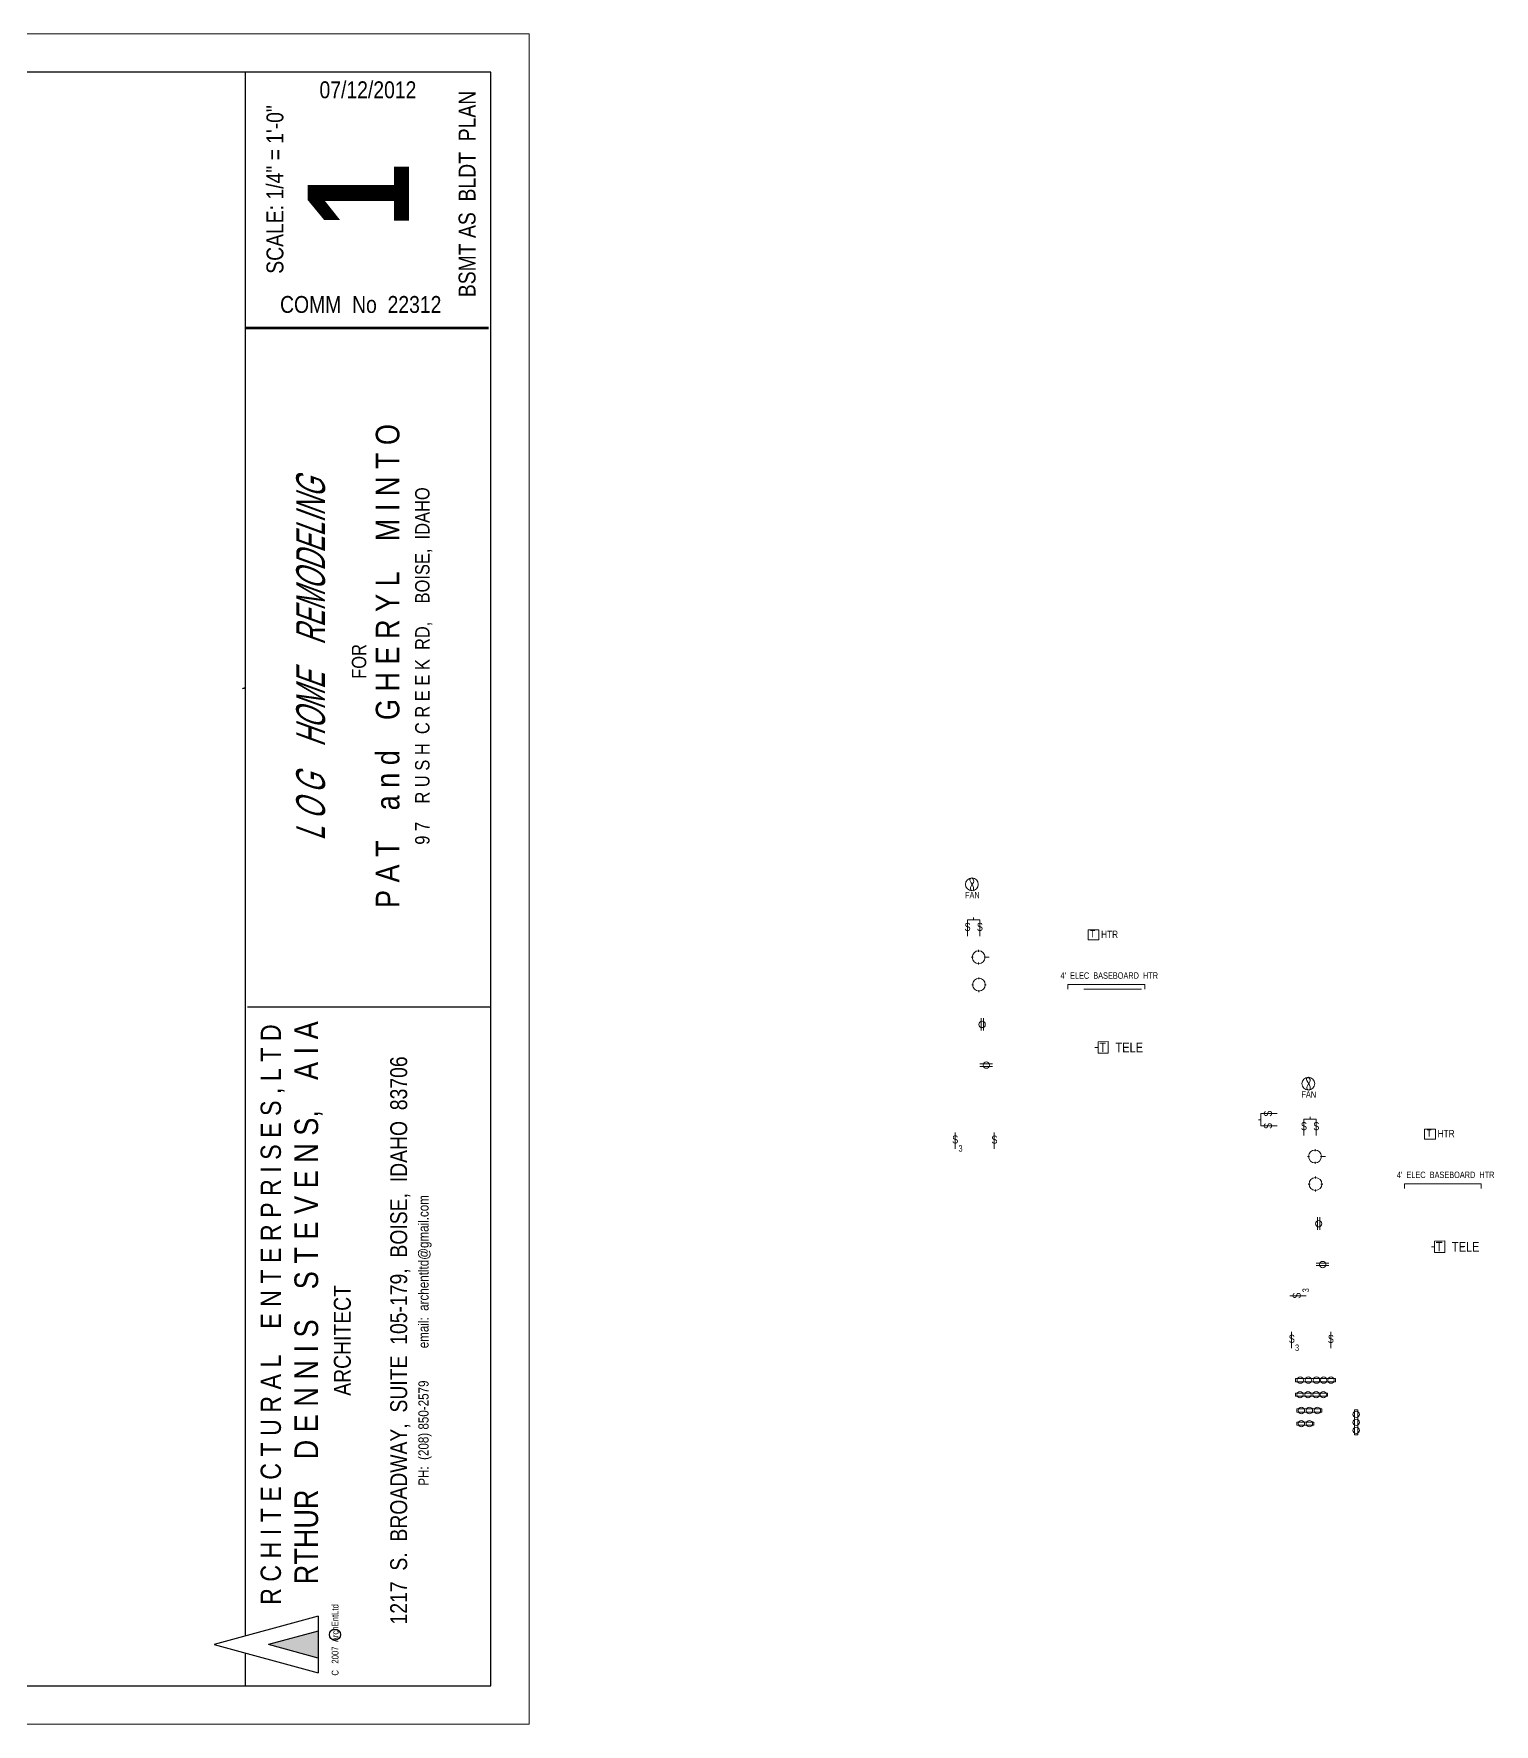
# Model space of a CAD drawing. Header units: inches. Extents: x -582 to 1653, y 164 to 1220.
# Drawn here: x 741 to 1653, y 164 to 1220 of the extents above; entities that cross this region are included whole.
import ezdxf

# ---------------------------------------------------------------- set-up
doc = ezdxf.new("R2010")
doc.units = ezdxf.units.IN
doc.header["$MEASUREMENT"] = 0
doc.linetypes.add('DASHDOT2', pattern=[0.5, 0.25, -0.125, 0, -0.125])
doc.linetypes.add('HIDDEN', pattern=[0.375, 0.25, -0.125])
for name, color, linetype, lineweight in [('ELEC', 6, 'Continuous', 30), ('ELEC SYMBOLS', 7, 'Continuous', 20), ('HVAC', 1, 'Continuous', 20), ('WALL FRAMING', 7, 'Continuous', 30)]:
    doc.layers.add(name, color=color, linetype=linetype, lineweight=lineweight)
for name, color, linetype in [('SETBACK', 1, 'DASHDOT2'), ('TEXT80', 15, 'Continuous'), ('TITLE BLOCK', 7, 'Continuous'), ('TITLE_BLOCK', 250, 'Continuous')]:
    doc.layers.add(name, color=color, linetype=linetype)
doc.styles.add('ARCH ENT', font='technical.ttf', dxfattribs={"height": 2})
doc.styles.add('ARCHENT', font='technical.ttf', dxfattribs={"height": 6})
doc.styles.add('EXIST', font='romans.shx', dxfattribs={"width": 0.75, "oblique": 20, "height": 12})

msp = doc.modelspace()

# ---------------------------------------------------------------- hatches: boundary and pattern name
at = {"layer": 'TITLE_BLOCK', "linetype": 'Continuous', "ltscale": 0.5}
msp.add_hatch(color=1, dxfattribs=at).paths.add_polyline_path([(918.6, 221.9), (887.5, 213.4), (918.6, 205)])

# ---------------------------------------------------------------- linework, layer by layer
at = {"layer": 'ELEC', "lineweight": 20, "ltscale": 15}
for p, q in [((1332.6, 597), (1332.6, 604.8)), ((1334.1, 597), (1334.1, 604.8)), ((1339.7, 576.1), (1331.9, 576.1)), ((1339.7, 574.6), (1331.9, 574.6)), ((1542.7, 472.5), (1542.7, 480.3)), ((1544.2, 472.5), (1544.2, 480.3)), ((1549.8, 451.6), (1542, 451.6)), ((1549.8, 450.1), (1542, 450.1))]:
    msp.add_line(p, q, dxfattribs=at)
for centre in [(1333.3, 600.8), (1335.9, 575.4), (1543.5, 476.3), (1546, 450.8)]:
    msp.add_circle(centre, 2, dxfattribs=at)
at = {"layer": 'ELEC SYMBOLS', "color": 6, "linetype": 'Continuous', "lineweight": 20, "ltscale": 150}
for p, q in [((1324.1, 666.2), (1324.1, 656)), ((1331.9, 666.2), (1331.9, 656)), ((1331.9, 666.2), (1331.9, 656)), ((1326.8, 625.6), (1327.9, 625.6)), ((1331.3, 629), (1331.3, 630.2)), ((1334.8, 625.6), (1335.9, 625.6)), ((1331.3, 621), (1331.3, 622.2)), ((1507.3, 545.1), (1517.6, 545.1)), ((1507.3, 545.1), (1517.6, 545.1)), ((1534.3, 541.7), (1534.3, 531.5)), ((1542, 541.7), (1542, 531.5)), ((1542, 541.7), (1542, 531.5)), ((1316.5, 533.3), (1316.5, 523.1)), ((1340.9, 533.3), (1340.9, 523)), ((1507.3, 537.4), (1517.6, 537.4)), ((1536.9, 501.1), (1538.1, 501.1)), ((1541.5, 504.5), (1541.5, 505.7)), ((1541.5, 496.5), (1541.5, 497.7)), ((1544.9, 501.1), (1546.1, 501.1)), ((1525.4, 431.3), (1535.6, 431.3)), ((1526.6, 408.8), (1526.6, 398.6)), ((1551.1, 408.7), (1551.1, 398.5)), ((1549.1, 370.5), (1529, 370.5)), ((1529, 370.5), (1529, 368.5)), ((1553.9, 379.6), (1529.1, 379.6)), ((1529.1, 379.6), (1529.1, 377.6)), ((1553.9, 377.6), (1529.1, 377.6)), ((1549.1, 370.5), (1549.1, 368.5)), ((1553.9, 379.6), (1553.9, 377.6)), ((1549.1, 368.5), (1529, 368.5)), ((1545.4, 360.6), (1529.8, 360.6)), ((1529.8, 360.6), (1529.8, 358.6)), ((1545.4, 360.6), (1545.4, 358.6)), ((1565.9, 344.5), (1565.9, 360.1)), ((1567.9, 360.1), (1565.9, 360.1)), ((1567.9, 344.5), (1567.9, 360.1)), ((1545.4, 358.6), (1529.8, 358.6)), ((1540.4, 352.4), (1529.8, 352.4)), ((1529.8, 352.4), (1529.8, 350.4)), ((1540.4, 350.4), (1529.8, 350.4)), ((1540.4, 352.4), (1540.4, 350.4)), ((1567.9, 344.5), (1565.9, 344.5))]:
    msp.add_line(p, q, dxfattribs=at)
at = {"layer": 'ELEC SYMBOLS', "color": 6, "linetype": 'Continuous', "lineweight": 9, "ltscale": 150}
for p, q in [((1331.1, 646.2), (1331.1, 647.4)), ((1327.7, 642.8), (1326.5, 642.8)), ((1331.1, 638.2), (1331.1, 639.4)), ((1337.6, 642.8), (1334.5, 642.8)), ((1537.8, 518.3), (1536.6, 518.3)), ((1541.2, 521.7), (1541.2, 522.9)), ((1547.7, 518.3), (1544.6, 518.3)), ((1541.2, 513.7), (1541.2, 514.9))]:
    msp.add_line(p, q, dxfattribs=at)
at = {"layer": 'ELEC SYMBOLS', "color": 6, "lineweight": 20, "ltscale": 15}
for centre in [(1326.9, 688.3), (1331.1, 642.8), (1331.3, 625.6), (1537, 563.8), (1541.2, 518.3), (1541.5, 501.1)]:
    msp.add_circle(centre, 4, dxfattribs=at)
at = {"layer": 'ELEC SYMBOLS', "color": 6, "linetype": 'Continuous', "lineweight": 20, "ltscale": 150}
for centre in [(1532, 378.6), (1537, 378.6), (1542.1, 378.6), (1546.6, 378.6), (1551.2, 378.6), (1531.8, 369.5), (1536.8, 369.5), (1541.9, 369.5), (1546.4, 369.5), (1532.7, 359.6), (1537.7, 359.6), (1542.7, 359.6), (1566.9, 357.2), (1532.7, 351.4), (1537.7, 351.4), (1566.9, 352.2), (1566.9, 347.2)]:
    msp.add_circle(centre, 2, dxfattribs=at)
for points in [[(1326.8, 692.3), (1326.1, 692), (1328, 685.3), (1327.6, 684.3), (1326.3, 684.9), (1328, 691), (1327.2, 692), (1326.8, 692.3)], [(1537, 567.8), (1536.2, 567.5), (1538.2, 560.8), (1537.7, 559.8), (1536.4, 560.3), (1538.1, 566.5), (1537.3, 567.5), (1537, 567.8)]]:
    msp.add_spline(points, degree=3, dxfattribs=at)
at = {"layer": 'HVAC', "lineweight": 20, "ltscale": 15}
for p, q in [((1399.5, 659.9), (1399.5, 653.7)), ((1406.2, 659.9), (1399.5, 659.9)), ((1406.2, 653.7), (1406.2, 659.9)), ((1399.5, 653.7), (1406.2, 653.7)), ((1386.9, 622.8), (1386.9, 625.8)), ((1386.9, 625.8), (1434.9, 625.8)), ((1434.9, 622.8), (1434.9, 625.8)), ((1609.6, 535.4), (1609.6, 529.2)), ((1616.4, 535.4), (1609.6, 535.4)), ((1609.6, 529.2), (1616.4, 529.2)), ((1616.4, 529.2), (1616.4, 535.4)), ((1597, 498.3), (1597, 501.3)), ((1597, 501.3), (1645, 501.3)), ((1645, 498.3), (1645, 501.3))]:
    msp.add_line(p, q, dxfattribs=at)
at = {"layer": 'SETBACK'}
msp.add_line((873.3, 811), (871.3, 810.5), dxfattribs=at)
at = {"layer": 'TITLE BLOCK', "color": 7, "linetype": 'Continuous', "lineweight": 0, "ltscale": 0.5}
for p, q in [((1050.4, 1219.6), (-581.5, 1219.6)), ((1050.4, 1219.6), (1050.4, 163.7)), ((-581.5, 163.7), (1050.4, 163.7))]:
    msp.add_line(p, q, dxfattribs=at)
at = {"layer": 'TITLE BLOCK', "color": 7, "linetype": 'Continuous', "lineweight": 30, "ltscale": 0.5}
for p, q in [((1026.4, 1195.6), (-533.5, 1195.6)), ((873.3, 218.8), (873.3, 1195.6)), ((1026.4, 187.7), (1026.4, 1195.6)), ((874.5, 611.8), (1026.4, 611.8)), ((918.6, 231.1), (853.7, 213.4)), ((918.6, 221.8), (887.5, 213.4)), ((918.6, 221.8), (887.5, 213.4)), ((918.6, 231.1), (918.6, 195.8)), ((918.6, 231), (918.6, 195.7)), ((918.6, 204.9), (887.5, 213.4)), ((918.6, 204.9), (887.5, 213.4)), ((873.3, 187.7), (873.3, 208.1)), ((-533.5, 187.7), (1026.4, 187.7)), ((873.3, 187.7), (1026.4, 187.7))]:
    msp.add_line(p, q, dxfattribs=at)
at = {"layer": 'TITLE BLOCK', "color": 7, "linetype": 'Continuous', "lineweight": 30, "ltscale": 0.0625}
msp.add_line((853.7, 213.4), (918.6, 195.8), dxfattribs=at)
at = {"layer": 'TITLE BLOCK', "color": 7, "linetype": 'Continuous', "lineweight": 30, "ltscale": 0.5, "const_width": 1.58}
msp.add_lwpolyline([(873.3, 1035.9), (1025.2, 1035.9)], dxfattribs=at)
at = {"layer": 'TITLE BLOCK', "color": 7, "linetype": 'Continuous'}
msp.add_circle((929.1, 219.6), 3.5, dxfattribs=at)
at = {"layer": 'WALL FRAMING', "color": 6, "linetype": 'Continuous', "lineweight": 9, "ltscale": 150}
for p, q in [((1324.1, 666.2), (1331.9, 666.2)), ((1328, 666.2), (1328, 667.6)), ((1507.3, 541.2), (1505.9, 541.2)), ((1507.3, 537.4), (1507.3, 545.1)), ((1534.3, 541.7), (1542, 541.7)), ((1538.1, 541.7), (1538.1, 543.1))]:
    msp.add_line(p, q, dxfattribs=at)
at = {"layer": 'WALL FRAMING', "lineweight": 9, "ltscale": 15}
msp.add_line((1432.9, 622.9), (1396.9, 622.9), dxfattribs=at)
at = {"layer": 'WALL FRAMING', "color": 7, "linetype": 'Continuous', "lineweight": 9, "ltscale": 150}
for p, q in [((1405.7, 586.4), (1403.7, 586.3)), ((1412, 590.1), (1405.7, 590)), ((1405.7, 590), (1405.7, 582.8)), ((1405.7, 582.8), (1412, 582.8)), ((1412, 582.8), (1412, 590.1)), ((1622.2, 465.6), (1615.9, 465.5)), ((1615.9, 465.5), (1615.9, 458.3)), ((1622.2, 458.3), (1622.2, 465.6)), ((1615.9, 461.9), (1613.9, 461.8)), ((1615.9, 458.3), (1622.2, 458.3))]:
    msp.add_line(p, q, dxfattribs=at)

# ---------------------------------------------------------------- texts
at = {"layer": 'TEXT80', "attachment_point": 5, "rotation": 0.0328, "style": 'ARCHENT'}
for s, insert, char_height, width in [('{\\C7;FAN}', (1327.2, 681.6), 4, 360.062), ('{\\C7;T}', (1402.3, 657.4), 4.5, 270.047), ('{\\C7;HTR}', (1412.9, 657.1), 4.5, 270.047), ('{\\C7;T}', (1408.6, 586.5), 6, 360.062), ('{\\C7;TELE}', (1425.2, 586.4), 6, 360.062), ('{\\C7;FAN}', (1537.3, 557.1), 4, 360.062), ('{\\C7;T}', (1612.5, 532.9), 4.5, 270.047), ('{\\C7;HTR}', (1623.1, 532.6), 4.5, 270.047), ('{\\C7;T}', (1618.7, 462), 6, 360.062), ('{\\C7;TELE}', (1635.3, 461.9), 6, 360.062)]:
    msp.add_mtext(s, dxfattribs=dict(at, insert=insert, char_height=char_height, width=width))
at = {"layer": 'TEXT80', "color": 6, "width": 360.062, "attachment_point": 5, "style": 'ARCHENT'}
for s, insert, char_height, rotation in [('{\\C7; }S', (1323.4, 661.7), 5, 0.0328), ('{\\C7; }S', (1331.1, 661.7), 5, 0.0328), ('{\\C7; }S', (1511.8, 544.3), 5, 90.0328), ('{\\C7; }S', (1511.8, 536.6), 5, 90.0328), ('{\\C7; }S', (1533.5, 537.2), 5, 0.0328), ('{\\C7; }S', (1541.2, 537.2), 5, 0.0328), ('{\\C7; }S', (1315.7, 528.9), 5, 0.0328), ('{\\C7; }S', (1340.2, 528.8), 5, 0.0328), ('3', (1319.8, 523.3), 4, 0.0328), ('{\\C7; }S', (1529.8, 430.6), 5, 90.0328), ('3', (1535.4, 434.7), 4, 90.0328), ('{\\C7; }S', (1525.9, 404.4), 5, 0.0328), ('{\\C7; }S', (1550.3, 404.3), 5, 0.0328), ('3', (1530, 398.8), 4, 0.0328)]:
    msp.add_mtext(s, dxfattribs=dict(at, insert=insert, char_height=char_height, rotation=rotation))
at = {"layer": 'TEXT80', "color": 1, "char_height": 4, "width": 360.062, "attachment_point": 5, "rotation": 0.0328, "style": 'ARCHENT'}
for insert in [(1412.7, 631.3), (1622.8, 506.8)]:
    msp.add_mtext("{\\C7;4'  ELEC  BASEBOARD  HTR}", dxfattribs=dict(at, insert=insert))
at = {"layer": 'TITLE BLOCK', "color": 7, "linetype": 'Continuous', "lineweight": 30, "ltscale": 0.5, "char_height": 10.551, "attachment_point": 5, "style": 'ARCH ENT'}
for s, insert in [('\\A1;07/12/2012', (949.7, 1184.6)), ('COMM  No  22312', (945.2, 1050.5))]:
    msp.add_mtext(s, dxfattribs=dict(at, insert=insert))
at = {"layer": 'TITLE BLOCK', "color": 7, "linetype": 'Continuous', "lineweight": 30, "ltscale": 0.5, "rotation": 90, "style": 'ARCH ENT'}
for s, insert, char_height, attachment_point in [('BSMT AS  BLDT  PLAN', (1011.7, 1119.6), 10.551, 5), ('SCALE: 1/4" = 1\'-0"  ', (891.7, 1122.4), 10.551, 5), ('{\\fTechnical|b1|i0|c0|p34;1}', (912.1, 1118.5), 63.306, 2), ('\\P{\\H0.3769x;  FOR\\P\\H1.644x;P A T    a n d    G H E R Y L    M I N T O\\P\\H0.6083x;9 7    R U S H  C R E E K  RD,    BOISE,  IDAHO}', (944.9, 824.7), 23.802, 5), ('        R C H I T E C T U R A L    E N T E R P R I S E S , L T D\\P{\\H1.167x;          RTHUR    D E N N I S    S T E V E N S,    A I A\\P\\H0.7145x;ARCHITECT\\P\\P1217  S.  BROADWAY,  SUITE  105-179,  BOISE,  IDAHO  83706\\P\\H0.5999x;PH:  (208) 850-2579          email:  archentltd@gmail.com}', (882.7, 403.4), 12.661, 2)]:
    msp.add_mtext(s, dxfattribs=dict(at, insert=insert, char_height=char_height, attachment_point=attachment_point))
at = {"layer": 'TITLE BLOCK', "color": 7, "linetype": 'Continuous', "lineweight": 9, "ltscale": 50, "insert": (904.9, 828.6), "char_height": 18, "width": 403, "attachment_point": 2, "rotation": 90, "style": 'EXIST'}
msp.add_mtext('{\\fTechnical|b0|i0|c0|p34;L O G    HOME    REMODELING}', dxfattribs=at)
at = {"layer": 'TITLE BLOCK', "color": 7, "linetype": 'HIDDEN', "insert": (927.1, 194), "char_height": 4.197, "width": 59, "attachment_point": 1, "rotation": 90, "style": 'ARCHENT'}
msp.add_mtext('C   2007  ArchEntLtd', dxfattribs=at)

doc.saveas('drawing.dxf')
